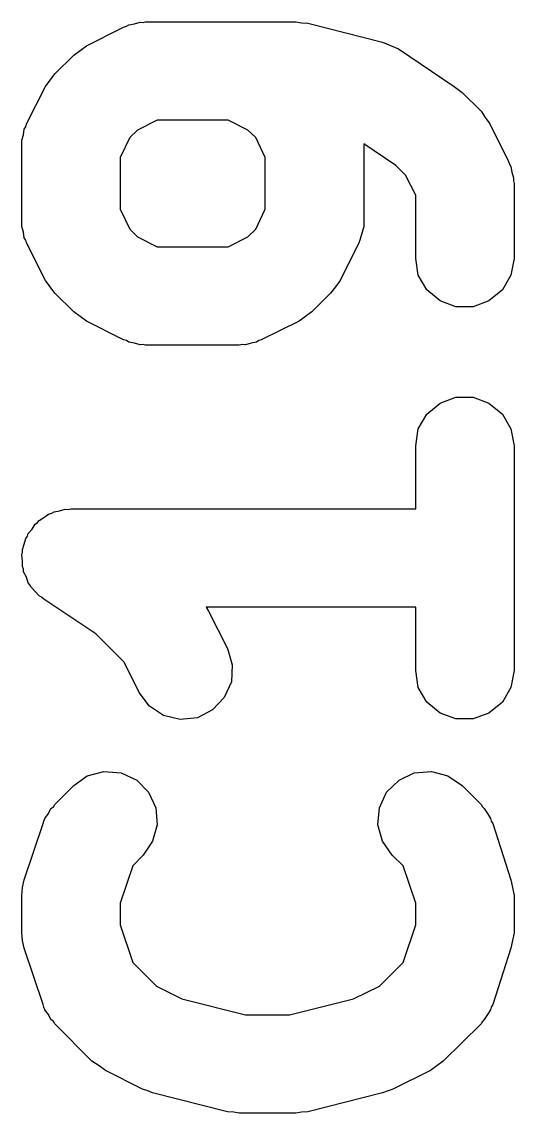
# Model space of a CAD drawing. Extents: x 133.5 to 186.6, y -127.2 to -72.7.
# Drawn here: x 169.164 to 169.789, y -98.269 to -96.882 of the extents above; entities that cross this region are included whole.
import ezdxf

# ---------------------------------------------------------------- set-up
doc = ezdxf.new("R2010")
doc.units = 0
doc.header["$MEASUREMENT"] = 0
doc.layers.add('BLACK', color=7, linetype='CONTINUOUS')

msp = doc.modelspace()

# ---------------------------------------------------------------- linework, layer by layer
at = {"layer": 'Black'}
for p, q in [((169.318, -96.8822), (169.321, -96.8815)), ((169.321, -96.8815), (169.512, -96.8815)), ((169.512, -96.8815), (169.519, -96.8829)), ((169.246, -96.912), (169.293, -96.8881)), ((169.293, -96.8881), (169.297, -96.8871)), ((169.297, -96.8871), (169.3, -96.8853)), ((169.3, -96.8853), (169.307, -96.884)), ((169.307, -96.884), (169.314, -96.882)), ((169.314, -96.882), (169.318, -96.8822)), ((169.519, -96.8829), (169.527, -96.8834)), ((169.527, -96.8834), (169.622, -96.9072)), ((169.622, -96.9072), (169.632, -96.9116)), ((169.23, -96.9237), (169.238, -96.9179)), ((169.238, -96.9179), (169.246, -96.912)), ((169.632, -96.9116), (169.642, -96.9159)), ((169.642, -96.9159), (169.713, -96.9635)), ((169.206, -96.9475), (169.23, -96.9237)), ((169.2, -96.9557), (169.206, -96.9475)), ((169.17, -97.0113), (169.194, -96.9637)), ((169.194, -96.9637), (169.2, -96.9557)), ((169.713, -96.9635), (169.718, -96.9677)), ((169.718, -96.9677), (169.723, -96.9713)), ((169.723, -96.9713), (169.747, -96.9951)), ((169.336, -97.0065), (169.311, -97.0192)), ((169.426, -97.0065), (169.336, -97.0065)), ((169.451, -97.0192), (169.426, -97.0065)), ((169.747, -96.9951), (169.752, -97.0033)), ((169.752, -97.0033), (169.758, -97.0113)), ((169.166, -97.0251), (169.167, -97.0179)), ((169.167, -97.0179), (169.169, -97.0148)), ((169.169, -97.0148), (169.17, -97.0113)), ((169.311, -97.0192), (169.301, -97.0287)), ((169.461, -97.0287), (169.451, -97.0192)), ((169.758, -97.0113), (169.782, -97.059)), ((169.164, -97.0321), (169.166, -97.0251)), ((169.164, -97.0357), (169.164, -97.0321)), ((169.301, -97.0287), (169.289, -97.054)), ((169.473, -97.054), (169.461, -97.0287)), ((169.164, -97.0393), (169.164, -97.0357)), ((169.164, -97.1345), (169.164, -97.0393)), ((169.639, -97.064), (169.598, -97.0367)), ((169.598, -97.0367), (169.598, -97.0393)), ((169.598, -97.0393), (169.598, -97.1345)), ((169.289, -97.054), (169.289, -97.1198)), ((169.473, -97.1198), (169.473, -97.054)), ((169.782, -97.059), (169.783, -97.0624)), ((169.651, -97.0763), (169.639, -97.064)), ((169.783, -97.0624), (169.785, -97.0655)), ((169.785, -97.0655), (169.786, -97.0727)), ((169.786, -97.0727), (169.788, -97.0798)), ((169.664, -97.1017), (169.651, -97.0763)), ((169.788, -97.0798), (169.788, -97.0834)), ((169.788, -97.0834), (169.789, -97.0869)), ((169.789, -97.0869), (169.789, -97.1821)), ((169.664, -97.1821), (169.664, -97.1017)), ((169.289, -97.1198), (169.301, -97.1451)), ((169.461, -97.1451), (169.473, -97.1198)), ((169.164, -97.1381), (169.164, -97.1345)), ((169.164, -97.1417), (169.164, -97.1381)), ((169.166, -97.1487), (169.164, -97.1417)), ((169.301, -97.1451), (169.311, -97.1546)), ((169.451, -97.1546), (169.461, -97.1451)), ((169.598, -97.1417), (169.596, -97.1487)), ((169.598, -97.1345), (169.598, -97.1381)), ((169.598, -97.1381), (169.598, -97.1417)), ((169.167, -97.1559), (169.166, -97.1487)), ((169.169, -97.159), (169.167, -97.1559)), ((169.17, -97.1625), (169.169, -97.159)), ((169.311, -97.1546), (169.336, -97.1673)), ((169.426, -97.1673), (169.451, -97.1546)), ((169.593, -97.159), (169.592, -97.1625)), ((169.594, -97.1559), (169.593, -97.159)), ((169.596, -97.1487), (169.594, -97.1559)), ((169.194, -97.2101), (169.17, -97.1625)), ((169.336, -97.1673), (169.426, -97.1673)), ((169.592, -97.1625), (169.568, -97.2101)), ((169.667, -97.2035), (169.664, -97.1821)), ((169.789, -97.1821), (169.785, -97.2035)), ((169.2, -97.2181), (169.194, -97.2101)), ((169.568, -97.2101), (169.562, -97.2181)), ((169.678, -97.2223), (169.667, -97.2035)), ((169.785, -97.2035), (169.774, -97.2223)), ((169.206, -97.2263), (169.2, -97.2181)), ((169.23, -97.2501), (169.206, -97.2263)), ((169.556, -97.2263), (169.532, -97.2501)), ((169.562, -97.2181), (169.556, -97.2263)), ((169.695, -97.2363), (169.678, -97.2223)), ((169.774, -97.2223), (169.757, -97.2363)), ((169.715, -97.2437), (169.695, -97.2363)), ((169.757, -97.2363), (169.737, -97.2437)), ((169.238, -97.2559), (169.23, -97.2501)), ((169.246, -97.2619), (169.238, -97.2559)), ((169.524, -97.2559), (169.516, -97.2619)), ((169.532, -97.2501), (169.524, -97.2559)), ((169.737, -97.2437), (169.715, -97.2437)), ((169.293, -97.2857), (169.246, -97.2619)), ((169.516, -97.2619), (169.468, -97.2857)), ((169.297, -97.2867), (169.293, -97.2857)), ((169.3, -97.2885), (169.297, -97.2867)), ((169.307, -97.2898), (169.3, -97.2885)), ((169.314, -97.2919), (169.307, -97.2898)), ((169.318, -97.2916), (169.314, -97.2919)), ((169.321, -97.2923), (169.318, -97.2916)), ((169.44, -97.2923), (169.321, -97.2923)), ((169.444, -97.2916), (169.44, -97.2923)), ((169.448, -97.2919), (169.444, -97.2916)), ((169.455, -97.2898), (169.448, -97.2919)), ((169.462, -97.2885), (169.455, -97.2898)), ((169.465, -97.2867), (169.462, -97.2885)), ((169.468, -97.2857), (169.465, -97.2867)), ((169.678, -97.3801), (169.695, -97.3661)), ((169.695, -97.3661), (169.715, -97.3587)), ((169.715, -97.3587), (169.737, -97.3587)), ((169.737, -97.3587), (169.757, -97.3661)), ((169.757, -97.3661), (169.774, -97.3801)), ((169.667, -97.3989), (169.678, -97.3801)), ((169.774, -97.3801), (169.785, -97.3989)), ((169.664, -97.4202), (169.667, -97.3989)), ((169.785, -97.3989), (169.789, -97.4202)), ((169.664, -97.5006), (169.664, -97.4202)), ((169.789, -97.4202), (169.789, -97.706)), ((169.198, -97.5071), (169.202, -97.5061)), ((169.202, -97.5061), (169.205, -97.5044)), ((169.205, -97.5044), (169.212, -97.5031)), ((169.212, -97.5031), (169.219, -97.501)), ((169.219, -97.501), (169.223, -97.5012)), ((169.223, -97.5012), (169.226, -97.5006)), ((169.226, -97.5006), (169.664, -97.5006)), ((169.177, -97.5261), (169.181, -97.5199)), ((169.181, -97.5199), (169.184, -97.5179)), ((169.184, -97.5179), (169.186, -97.5152)), ((169.186, -97.5152), (169.192, -97.5115)), ((169.192, -97.5115), (169.198, -97.5071)), ((169.171, -97.5351), (169.172, -97.5318)), ((169.172, -97.5318), (169.177, -97.5261)), ((169.165, -97.5522), (169.167, -97.5452)), ((169.167, -97.5452), (169.169, -97.538)), ((169.169, -97.538), (169.171, -97.5351)), ((169.164, -97.5591), (169.165, -97.5557)), ((169.165, -97.5665), (169.164, -97.5591)), ((169.165, -97.5557), (169.165, -97.5522)), ((169.165, -97.5739), (169.165, -97.5665)), ((169.166, -97.5772), (169.165, -97.5739)), ((169.166, -97.5806), (169.166, -97.5772)), ((169.17, -97.5873), (169.166, -97.5806)), ((169.172, -97.5943), (169.17, -97.5873)), ((169.174, -97.597), (169.172, -97.5943)), ((169.176, -97.6001), (169.174, -97.597)), ((169.181, -97.6053), (169.176, -97.6001)), ((169.186, -97.611), (169.181, -97.6053)), ((169.189, -97.6127), (169.186, -97.611)), ((169.192, -97.6151), (169.189, -97.6127)), ((169.258, -97.6593), (169.192, -97.6151)), ((169.664, -97.6256), (169.398, -97.6256)), ((169.398, -97.6256), (169.401, -97.6304)), ((169.401, -97.6304), (169.425, -97.678)), ((169.664, -97.706), (169.664, -97.6256)), ((169.294, -97.6954), (169.258, -97.6593)), ((169.425, -97.678), (169.431, -97.6988)), ((169.313, -97.7339), (169.294, -97.6954)), ((169.431, -97.6988), (169.43, -97.7205)), ((169.667, -97.7273), (169.664, -97.706)), ((169.789, -97.706), (169.785, -97.7273)), ((169.43, -97.7205), (169.421, -97.7404)), ((169.678, -97.7461), (169.667, -97.7273)), ((169.785, -97.7273), (169.774, -97.7461)), ((169.326, -97.7513), (169.313, -97.7339)), ((169.421, -97.7404), (169.406, -97.7561)), ((169.344, -97.7633), (169.326, -97.7513)), ((169.695, -97.7601), (169.678, -97.7461)), ((169.774, -97.7461), (169.757, -97.7601)), ((169.365, -97.7683), (169.344, -97.7633)), ((169.387, -97.7659), (169.365, -97.7683)), ((169.406, -97.7561), (169.387, -97.7659)), ((169.715, -97.7675), (169.695, -97.7601)), ((169.737, -97.7675), (169.715, -97.7675)), ((169.757, -97.7601), (169.737, -97.7675)), ((169.247, -97.8398), (169.268, -97.8342)), ((169.268, -97.8342), (169.29, -97.8361)), ((169.29, -97.8361), (169.31, -97.8452)), ((169.643, -97.8452), (169.662, -97.8361)), ((169.662, -97.8361), (169.684, -97.8342)), ((169.684, -97.8342), (169.705, -97.8398)), ((169.206, -97.876), (169.23, -97.8522)), ((169.23, -97.8522), (169.247, -97.8398)), ((169.31, -97.8452), (169.325, -97.8606)), ((169.627, -97.8606), (169.643, -97.8452)), ((169.705, -97.8398), (169.723, -97.8522)), ((169.723, -97.8522), (169.747, -97.876)), ((169.325, -97.8606), (169.334, -97.8803)), ((169.618, -97.8803), (169.627, -97.8606)), ((169.201, -97.8814), (169.204, -97.879)), ((169.204, -97.879), (169.206, -97.876)), ((169.334, -97.8803), (169.336, -97.9019)), ((169.616, -97.9019), (169.618, -97.8803)), ((169.747, -97.876), (169.749, -97.879)), ((169.749, -97.879), (169.751, -97.8814)), ((169.192, -97.8973), (169.193, -97.8938)), ((169.193, -97.8938), (169.198, -97.8878)), ((169.198, -97.8878), (169.201, -97.8814)), ((169.751, -97.8814), (169.755, -97.8878)), ((169.755, -97.8878), (169.759, -97.8938)), ((169.759, -97.8938), (169.76, -97.8973)), ((169.167, -97.9719), (169.191, -97.9005)), ((169.191, -97.9005), (169.192, -97.8973)), ((169.336, -97.9019), (169.33, -97.9228)), ((169.622, -97.9228), (169.616, -97.9019)), ((169.76, -97.8973), (169.762, -97.9005)), ((169.762, -97.9005), (169.785, -97.9719)), ((169.33, -97.9228), (169.318, -97.9406)), ((169.634, -97.9406), (169.622, -97.9228)), ((169.318, -97.9406), (169.305, -97.954)), ((169.648, -97.954), (169.634, -97.9406)), ((169.305, -97.954), (169.289, -98.0018)), ((169.664, -98.0018), (169.648, -97.954)), ((169.165, -97.9818), (169.167, -97.9719)), ((169.785, -97.9719), (169.787, -97.9818)), ((169.164, -97.9917), (169.165, -97.9818)), ((169.787, -97.9818), (169.789, -97.9917)), ((169.164, -98.0393), (169.164, -97.9917)), ((169.289, -98.0018), (169.289, -98.0291)), ((169.664, -98.0291), (169.664, -98.0018)), ((169.789, -97.9917), (169.789, -98.0393)), ((169.289, -98.0291), (169.305, -98.077)), ((169.648, -98.077), (169.664, -98.0291)), ((169.165, -98.0491), (169.164, -98.0393)), ((169.789, -98.0393), (169.787, -98.0491)), ((169.167, -98.059), (169.165, -98.0491)), ((169.191, -98.1305), (169.167, -98.059)), ((169.785, -98.059), (169.762, -98.1305)), ((169.787, -98.0491), (169.785, -98.059)), ((169.305, -98.077), (169.335, -98.107)), ((169.618, -98.107), (169.648, -98.077)), ((169.335, -98.107), (169.367, -98.1232)), ((169.585, -98.1232), (169.618, -98.107)), ((169.367, -98.1232), (169.448, -98.1435)), ((169.504, -98.1435), (169.585, -98.1232)), ((169.192, -98.1336), (169.191, -98.1305)), ((169.193, -98.1371), (169.192, -98.1336)), ((169.198, -98.1431), (169.193, -98.1371)), ((169.201, -98.1496), (169.198, -98.1431)), ((169.448, -98.1435), (169.504, -98.1435)), ((169.755, -98.1431), (169.751, -98.1496)), ((169.759, -98.1371), (169.755, -98.1431)), ((169.76, -98.1336), (169.759, -98.1371)), ((169.762, -98.1305), (169.76, -98.1336)), ((169.204, -98.152), (169.201, -98.1496)), ((169.206, -98.1549), (169.204, -98.152)), ((169.253, -98.2025), (169.206, -98.1549)), ((169.747, -98.1549), (169.699, -98.2025)), ((169.749, -98.152), (169.747, -98.1549)), ((169.751, -98.1496), (169.749, -98.152)), ((169.262, -98.2083), (169.253, -98.2025)), ((169.27, -98.2142), (169.262, -98.2083)), ((169.691, -98.2083), (169.683, -98.2142)), ((169.699, -98.2025), (169.691, -98.2083)), ((169.317, -98.238), (169.27, -98.2142)), ((169.683, -98.2142), (169.635, -98.238)), ((169.324, -98.24), (169.317, -98.238)), ((169.33, -98.2428), (169.324, -98.24)), ((169.629, -98.24), (169.622, -98.2428)), ((169.635, -98.238), (169.629, -98.24)), ((169.425, -98.2666), (169.33, -98.2428)), ((169.622, -98.2428), (169.527, -98.2666)), ((169.433, -98.2671), (169.425, -98.2666)), ((169.44, -98.2685), (169.433, -98.2671)), ((169.512, -98.2685), (169.44, -98.2685)), ((169.519, -98.2671), (169.512, -98.2685)), ((169.527, -98.2666), (169.519, -98.2671))]:
    msp.add_line(p, q, dxfattribs=at)

doc.saveas('drawing.dxf')
